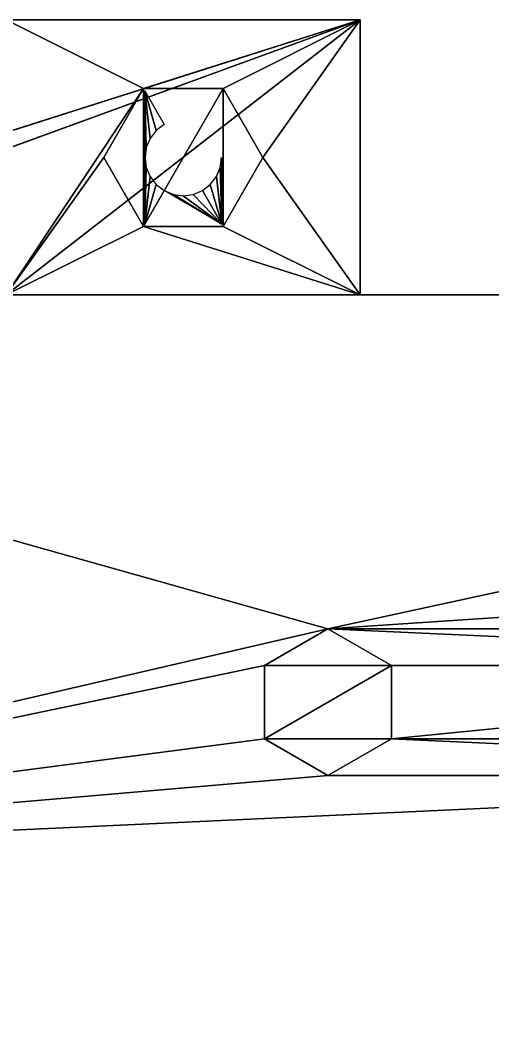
# Model space of a CAD drawing. Extents: x 0 to 36814, y -3929 to 172.
# Drawn here: x 36657.13 to 36675.66, y -3548.96 to -3509.81 of the extents above; entities that cross this region are included whole.
import ezdxf

# ---------------------------------------------------------------- set-up
doc = ezdxf.new("R2010")
doc.units = 0
doc.header["$LTSCALE"] = 25.4
doc.layers.get('0').update_dxf_attribs({"color": 13, "linetype": 'CONTINUOUS'})

# ---------------------------------------------------------------- blocks, each defined once
blk = doc.blocks.new('CVD_PLA_BASE_STL')
at = {"color": 0}
for p, q in [((36669.213, 639.342, 3684.782), (36666.721, 639.342, 3686.219)), ((36666.721, 639.342, 3686.219), (36666.721, 639.342, 3689.098)), ((36666.721, 639.342, 3689.098), (36669.213, 639.342, 3690.536)), ((36666.721, 639.342, 3689.098), (36669.213, 639.342, 3690.536)), ((36666.721, 639.342, 3689.098), (36666.721, 636.842, 3689.098)), ((36666.721, 639.342, 3689.098), (36666.721, 636.842, 3689.098)), ((36666.721, 639.342, 3686.219), (36666.721, 639.342, 3689.098)), ((36666.721, 639.342, 3686.219), (36666.721, 636.842, 3686.219)), ((36669.213, 639.342, 3684.782), (36666.721, 639.342, 3686.219)), ((36666.721, 639.342, 3686.219), (36666.721, 636.842, 3686.219)), ((36669.213, 639.342, 3690.536), (36671.705, 639.342, 3689.098)), ((36671.705, 639.342, 3686.219), (36669.213, 639.342, 3684.782)), ((36669.213, 636.842, 3690.536), (36669.213, 639.342, 3690.536)), ((36669.213, 639.342, 3684.782), (36669.213, 636.842, 3684.782)), ((36671.705, 639.342, 3686.219), (36669.213, 639.342, 3684.782)), ((36669.213, 639.342, 3684.782), (36669.213, 636.842, 3684.782)), ((36669.213, 639.342, 3690.536), (36671.705, 639.342, 3689.098)), ((36669.213, 636.842, 3690.536), (36669.213, 639.342, 3690.536)), ((36671.705, 639.342, 3689.098), (36671.705, 639.342, 3686.219)), ((36671.705, 639.342, 3686.219), (36671.705, 636.842, 3686.219)), ((36671.705, 639.342, 3686.219), (36671.705, 636.842, 3686.219)), ((36671.705, 639.342, 3689.098), (36671.705, 639.342, 3686.219)), ((36671.705, 639.342, 3689.098), (36671.705, 636.842, 3689.098)), ((36671.705, 639.342, 3689.098), (36671.705, 636.842, 3689.098)), ((36622.633, 636.842, 3671.685), (36729.613, 632.813, 3671.685)), ((36622.633, 636.842, 3671.685), (36729.613, 632.813, 3671.685)), ((36622.633, 636.842, 3671.685), (36729.613, 636.842, 3671.685)), ((36622.633, 636.842, 3671.685), (36729.613, 636.842, 3671.685)), ((36669.213, 636.842, 3690.536), (36666.721, 636.842, 3689.098)), ((36666.721, 636.842, 3689.098), (36666.721, 636.842, 3686.219)), ((36666.721, 636.842, 3686.219), (36669.213, 636.842, 3684.782)), ((36669.213, 636.842, 3690.536), (36666.721, 636.842, 3689.098)), ((36666.721, 636.842, 3689.098), (36666.721, 636.842, 3686.219)), ((36666.721, 636.842, 3686.219), (36669.213, 636.842, 3684.782)), ((36669.213, 636.842, 3684.782), (36671.705, 636.842, 3686.219)), ((36671.705, 636.842, 3689.098), (36669.213, 636.842, 3690.536)), ((36671.705, 636.842, 3689.098), (36669.213, 636.842, 3690.536)), ((36669.213, 636.842, 3684.782), (36671.705, 636.842, 3686.219)), ((36671.705, 636.842, 3686.219), (36671.705, 636.842, 3689.098)), ((36671.705, 636.842, 3686.219), (36671.705, 636.842, 3689.098)), ((36622.633, 632.813, 3671.685), (36729.613, 632.813, 3671.685)), ((36622.633, 632.813, 3671.685), (36729.613, 632.813, 3671.685))]:
    blk.add_line(p, q, dxfattribs=at)
mesh = blk.add_polyface(dxfattribs=at)
corners = [(36666.721, 639.342, 3686.219), (36671.705, 639.342, 3686.219), (36669.213, 639.342, 3684.782), (36666.721, 639.342, 3689.098), (36671.705, 639.342, 3689.098), (36669.213, 639.342, 3690.536)]
mesh.append_faces([[corners[k] for k in face] for face in [(0, 1, 2), (4, 3, 5)]], dxfattribs={"vtx0": -1, "color": 0})
mesh.append_faces([[corners[k] for k in face] for face in [(1, 3, 4)]], dxfattribs={"vtx0": -1, "vtx1": -1, "color": 0})
mesh.append_faces([[corners[k] for k in face] for face in [(1, 0, 3)]], dxfattribs={"vtx0": -1, "vtx2": -1, "color": 0})
mesh = blk.add_polyface(dxfattribs=at)
corners = [(36669.213, 636.842, 3690.536), (36666.721, 639.342, 3689.098), (36666.721, 636.842, 3689.098), (36669.213, 639.342, 3690.536)]
mesh.append_faces([[corners[k] for k in face] for face in [(0, 1, 2), (1, 0, 3)]], dxfattribs={"vtx0": -1, "color": 0})
mesh = blk.add_polyface(dxfattribs=at)
corners = [(36666.721, 639.342, 3689.098), (36666.721, 636.842, 3686.219), (36666.721, 636.842, 3689.098), (36666.721, 639.342, 3686.219)]
mesh.append_faces([[corners[k] for k in face] for face in [(0, 1, 2), (1, 0, 3)]], dxfattribs={"vtx0": -1, "color": 0})
mesh = blk.add_polyface(dxfattribs=at)
corners = [(36666.721, 639.342, 3686.219), (36669.213, 636.842, 3684.782), (36666.721, 636.842, 3686.219), (36669.213, 639.342, 3684.782)]
mesh.append_faces([[corners[k] for k in face] for face in [(0, 1, 2), (1, 0, 3)]], dxfattribs={"vtx0": -1, "color": 0})
mesh = blk.add_polyface(dxfattribs=at)
corners = [(36671.705, 639.342, 3686.219), (36669.213, 636.842, 3684.782), (36669.213, 639.342, 3684.782), (36671.705, 636.842, 3686.219)]
mesh.append_faces([[corners[k] for k in face] for face in [(0, 1, 2), (1, 0, 3)]], dxfattribs={"vtx0": -1, "color": 0})
mesh = blk.add_polyface(dxfattribs=at)
corners = [(36671.705, 636.842, 3689.098), (36669.213, 639.342, 3690.536), (36669.213, 636.842, 3690.536), (36671.705, 639.342, 3689.098)]
mesh.append_faces([[corners[k] for k in face] for face in [(0, 1, 2), (1, 0, 3)]], dxfattribs={"vtx0": -1, "color": 0})
mesh = blk.add_polyface(dxfattribs=at)
corners = [(36671.705, 639.342, 3686.219), (36671.705, 636.842, 3689.098), (36671.705, 636.842, 3686.219), (36671.705, 639.342, 3689.098)]
mesh.append_faces([[corners[k] for k in face] for face in [(0, 1, 2), (1, 0, 3)]], dxfattribs={"vtx0": -1, "color": 0})
mesh = blk.add_polyface(dxfattribs=at)
corners = [(36729.613, 632.813, 3671.685), (36622.633, 632.813, 3671.685), (36622.633, 636.842, 3671.685)]
mesh.append_faces([[corners[k] for k in face] for face in [(0, 1, 2)]], dxfattribs={"color": 0})
mesh = blk.add_polyface(dxfattribs=at)
corners = [(36729.613, 632.813, 3671.685), (36622.633, 636.842, 3671.685), (36729.613, 636.842, 3671.685)]
mesh.append_faces([[corners[k] for k in face] for face in [(0, 1, 2)]], dxfattribs={"color": 0})
mesh = blk.add_polyface(dxfattribs=at)
corners = [(36666.049, 636.842, 3791.597), (36683.701, 636.842, 3793.035), (36686.193, 636.842, 3791.597), (36668.541, 636.842, 3793.035), (36683.701, 636.842, 3795.914), (36668.541, 636.842, 3795.914), (36686.193, 636.842, 3797.351), (36666.049, 636.842, 3797.351), (36629.705, 636.842, 3796.753), (36663.557, 636.842, 3795.914), (36632.197, 636.842, 3798.19), (36706.34, 636.842, 3797.353), (36622.633, 636.842, 3671.685), (36669.213, 636.842, 3684.782), (36729.613, 636.842, 3671.685), (36629.705, 636.842, 3693.938), (36627.213, 636.842, 3695.375), (36622.633, 636.842, 3822.773), (36729.613, 636.842, 3680.75), (36703.176, 636.842, 3684.78), (36666.721, 636.842, 3686.219), (36666.721, 636.842, 3689.098), (36669.213, 636.842, 3690.536), (36703.176, 636.842, 3690.538), (36627.213, 636.842, 3698.254), (36629.705, 636.842, 3699.692), (36627.213, 636.842, 3798.19), (36665.652, 636.842, 3726.486), (36667.344, 636.842, 3723.561), (36684.441, 636.842, 3713.541), (36682.754, 636.842, 3716.466), (36684.441, 636.842, 3719.391), (36687.82, 636.842, 3719.391), (36667.344, 636.842, 3729.411), (36670.719, 636.842, 3729.411), (36667.344, 636.842, 3743.379), (36701.668, 636.842, 3729.411), (36705.047, 636.842, 3729.411), (36665.652, 636.842, 3746.304), (36667.344, 636.842, 3749.229), (36670.719, 636.842, 3749.229), (36684.504, 636.842, 3753.289), (36682.816, 636.842, 3756.214), (36684.504, 636.842, 3759.139), (36687.883, 636.842, 3759.139), (36706.34, 636.842, 3791.595), (36663.557, 636.842, 3793.035), (36627.213, 636.842, 3801.069), (36629.705, 636.842, 3802.506), (36705.668, 636.842, 3686.221), (36729.613, 636.842, 3822.773), (36705.668, 636.842, 3689.096), (36706.734, 636.842, 3726.486), (36705.047, 636.842, 3723.561), (36687.82, 636.842, 3713.541), (36632.197, 636.842, 3695.375), (36632.197, 636.842, 3698.254), (36689.508, 636.842, 3716.466), (36670.719, 636.842, 3723.561), (36701.668, 636.842, 3723.561), (36706.234, 636.842, 3746.304), (36704.797, 636.842, 3743.812), (36670.719, 636.842, 3743.379), (36701.918, 636.842, 3743.812), (36704.797, 636.842, 3748.796), (36687.883, 636.842, 3753.289), (36689.57, 636.842, 3756.214), (36708.832, 636.842, 3793.037), (36708.832, 636.842, 3795.912), (36632.197, 636.842, 3801.069), (36703.848, 636.842, 3793.037), (36688.685, 636.842, 3793.035), (36688.685, 636.842, 3795.914), (36703.848, 636.842, 3795.912), (36672.41, 636.842, 3746.304), (36700.48, 636.842, 3746.304), (36701.918, 636.842, 3748.796), (36672.41, 636.842, 3726.486), (36699.98, 636.842, 3726.486), (36700.684, 636.842, 3686.221), (36671.705, 636.842, 3686.219), (36671.705, 636.842, 3689.098), (36700.684, 636.842, 3689.096)]
mesh.append_faces([[corners[k] for k in face] for face in [(1, 3, 4), (4, 5, 6), (12, 13, 14), (15, 12, 16), (14, 13, 18), (13, 15, 20), (20, 15, 21), (21, 15, 22), (16, 17, 24), (24, 17, 25), (29, 28, 30), (30, 28, 31), (31, 28, 32), (27, 26, 33), (33, 26, 34), (36, 35, 37), (35, 26, 38), (38, 26, 39), (39, 26, 40), (41, 26, 42), (42, 26, 43), (43, 26, 44), (0, 8, 46), (46, 8, 9), (26, 17, 47), (47, 17, 48), (18, 49, 50), (49, 18, 19), (52, 23, 53), (54, 25, 29), (53, 58, 59), (60, 37, 61), (62, 37, 35), (61, 62, 63), (65, 40, 41), (67, 44, 45), (50, 48, 17), (70, 72, 73), (73, 72, 11), (74, 63, 62), (63, 74, 75), (75, 40, 76), (76, 40, 64), (77, 59, 58), (59, 77, 78), (78, 34, 36), (79, 81, 82), (82, 81, 23)]], dxfattribs={"vtx0": -1, "vtx1": -1, "color": 0})
mesh.append_faces([[corners[k] for k in face] for face in [(7, 10, 11), (13, 12, 15), (18, 13, 19), (22, 15, 23), (25, 17, 26), (25, 26, 27), (25, 28, 29), (34, 26, 35), (34, 35, 36), (40, 26, 41), (44, 8, 0), (44, 0, 45), (45, 0, 2), (50, 23, 52), (53, 23, 54), (54, 23, 15), (53, 32, 28), (50, 37, 60), (61, 37, 62), (50, 64, 65), (65, 64, 40), (50, 44, 67), (50, 11, 10), (11, 6, 7)]], dxfattribs={"vtx0": -1, "vtx1": -1, "vtx2": -1, "color": 0})
mesh.append_faces([[corners[k] for k in face] for face in [(0, 1, 2), (1, 0, 3), (4, 3, 5), (6, 5, 7), (8, 7, 9), (7, 8, 10), (16, 12, 17), (25, 27, 28), (44, 26, 8), (50, 49, 51), (50, 51, 23), (54, 15, 55), (54, 55, 56), (54, 56, 25), (53, 54, 57), (53, 57, 32), (53, 28, 58), (50, 52, 37), (50, 60, 64), (50, 65, 66), (50, 66, 44), (50, 67, 68), (50, 68, 11), (50, 10, 69), (50, 69, 48), (2, 70, 45), (70, 2, 71), (70, 71, 72), (11, 72, 6), (75, 74, 40), (78, 77, 34), (13, 79, 19), (79, 13, 80), (79, 80, 81), (23, 81, 22)]], dxfattribs={"vtx0": -1, "vtx2": -1, "color": 0})
mesh = blk.add_polyface(dxfattribs=at)
corners = [(36729.613, 632.813, 3822.773), (36622.633, 632.813, 3671.685), (36729.613, 632.813, 3671.685), (36622.633, 632.813, 3822.773)]
mesh.append_faces([[corners[k] for k in face] for face in [(0, 1, 2), (1, 0, 3)]], dxfattribs={"vtx0": -1, "color": 0})
blk = doc.blocks.new('CVD_PLA_MA01_STL')
at = {"color": 0}
for p, q in [((36710.121, 661.097, 3682.265), (36662.27, 661.097, 3682.265)), ((36662.27, 661.097, 3682.265), (36708.723, 660.434, 3682.265)), ((36662.27, 661.097, 3682.265), (36708.723, 660.434, 3682.265)), ((36710.121, 661.097, 3682.265), (36662.27, 661.097, 3682.265)), ((36676.156, 661.097, 3693.052), (36710.121, 661.097, 3682.265)), ((36676.156, 661.097, 3693.052), (36710.121, 661.097, 3682.265)), ((36676.156, 661.097, 3694.639), (36710.121, 661.097, 3682.265)), ((36676.156, 661.097, 3694.639), (36710.121, 661.097, 3682.265)), ((36696.23, 661.097, 3693.052), (36710.121, 661.097, 3682.265)), ((36696.23, 661.097, 3693.052), (36710.121, 661.097, 3682.265)), ((36696.23, 661.097, 3693.052), (36710.121, 661.097, 3693.052)), ((36710.121, 661.097, 3693.052), (36696.23, 636.842, 3693.052)), ((36710.121, 661.097, 3693.052), (36696.23, 636.842, 3693.052)), ((36696.23, 661.097, 3693.052), (36710.121, 661.097, 3693.052)), ((36708.723, 637.383, 3682.265), (36710.121, 661.097, 3682.265)), ((36708.723, 637.383, 3682.265), (36710.121, 661.097, 3682.265)), ((36708.723, 660.378, 3682.265), (36710.121, 661.097, 3682.265)), ((36708.723, 660.378, 3682.265), (36710.121, 661.097, 3682.265)), ((36708.723, 660.434, 3682.265), (36710.121, 661.097, 3682.265)), ((36708.723, 660.434, 3682.265), (36710.121, 661.097, 3682.265)), ((36710.121, 661.097, 3693.052), (36710.121, 661.097, 3682.265)), ((36710.121, 661.097, 3682.265), (36710.121, 636.842, 3682.265)), ((36710.121, 636.842, 3682.265), (36710.121, 661.097, 3693.052)), ((36710.121, 661.097, 3693.052), (36710.121, 636.842, 3693.052)), ((36710.121, 636.842, 3682.265), (36710.121, 661.097, 3693.052)), ((36710.121, 661.097, 3682.265), (36710.121, 636.842, 3682.265)), ((36710.121, 661.097, 3693.052), (36710.121, 661.097, 3682.265)), ((36710.121, 661.097, 3693.052), (36710.121, 636.842, 3693.052)), ((36708.723, 660.434, 3682.265), (36696.23, 660.434, 3682.265)), ((36696.23, 660.378, 3682.265), (36708.723, 637.383, 3682.265)), ((36696.23, 660.378, 3682.265), (36708.723, 637.383, 3682.265)), ((36696.23, 660.378, 3682.265), (36708.723, 660.378, 3682.265)), ((36708.723, 660.378, 3682.265), (36708.723, 660.434, 3682.265)), ((36708.723, 660.378, 3682.265), (36708.723, 637.383, 3682.265)), ((36708.723, 660.378, 3682.265), (36708.723, 637.383, 3682.265)), ((36701.613, 639.828, 3690.363), (36700.055, 639.828, 3687.659)), ((36700.055, 639.828, 3687.659), (36701.613, 639.828, 3684.954)), ((36700.055, 636.828, 3687.659), (36701.613, 639.828, 3690.363)), ((36700.055, 636.828, 3687.659), (36701.613, 639.828, 3690.363)), ((36700.055, 636.828, 3687.659), (36700.055, 639.828, 3687.659)), ((36701.613, 639.828, 3690.363), (36700.055, 639.828, 3687.659)), ((36701.613, 636.828, 3684.954), (36700.055, 639.828, 3687.659)), ((36700.055, 636.828, 3687.659), (36700.055, 639.828, 3687.659)), ((36701.613, 636.828, 3684.954), (36700.055, 639.828, 3687.659)), ((36700.055, 639.828, 3687.659), (36701.613, 639.828, 3684.954)), ((36701.613, 639.828, 3684.954), (36701.613, 639.828, 3690.363)), ((36701.613, 639.828, 3684.954), (36701.613, 639.828, 3690.363)), ((36701.613, 639.828, 3684.954), (36704.738, 639.828, 3684.954)), ((36704.738, 639.828, 3684.954), (36701.613, 639.828, 3690.363)), ((36704.738, 639.828, 3684.954), (36701.613, 639.828, 3690.363)), ((36704.738, 639.828, 3690.363), (36701.613, 639.828, 3690.363)), ((36704.738, 639.828, 3684.954), (36701.613, 636.828, 3684.954)), ((36704.738, 639.828, 3684.954), (36701.613, 636.828, 3684.954)), ((36701.613, 639.828, 3684.954), (36704.738, 639.828, 3684.954)), ((36701.613, 639.828, 3684.954), (36701.613, 636.828, 3684.954)), ((36701.613, 639.828, 3690.363), (36704.738, 636.828, 3690.363)), ((36701.613, 636.828, 3690.363), (36701.613, 639.828, 3690.363)), ((36701.613, 639.828, 3690.363), (36704.738, 636.828, 3690.363)), ((36704.738, 639.828, 3690.363), (36701.613, 639.828, 3690.363)), ((36701.613, 636.828, 3690.363), (36701.613, 639.828, 3690.363)), ((36701.613, 639.828, 3684.954), (36701.613, 636.828, 3684.954)), ((36704.738, 639.828, 3684.954), (36704.738, 639.828, 3690.363)), ((36704.738, 639.828, 3684.954), (36704.738, 639.828, 3690.363)), ((36704.738, 639.828, 3684.954), (36706.297, 639.828, 3687.659)), ((36706.297, 639.828, 3687.659), (36704.738, 639.828, 3690.363)), ((36704.738, 636.828, 3684.954), (36704.738, 639.828, 3684.954)), ((36704.738, 639.828, 3684.954), (36706.297, 636.828, 3687.659)), ((36704.738, 639.828, 3684.954), (36706.297, 639.828, 3687.659)), ((36704.738, 639.828, 3684.954), (36706.297, 636.828, 3687.659)), ((36704.738, 636.828, 3684.954), (36704.738, 639.828, 3684.954)), ((36706.297, 639.828, 3687.659), (36704.738, 636.828, 3690.363)), ((36704.738, 636.828, 3690.363), (36704.738, 639.828, 3690.363)), ((36706.297, 639.828, 3687.659), (36704.738, 639.828, 3690.363)), ((36706.297, 639.828, 3687.659), (36704.738, 636.828, 3690.363)), ((36704.738, 636.828, 3690.363), (36704.738, 639.828, 3690.363)), ((36706.297, 636.828, 3687.659), (36706.297, 639.828, 3687.659)), ((36706.297, 636.828, 3687.659), (36706.297, 639.828, 3687.659)), ((36696.23, 637.385, 3682.265), (36708.723, 637.383, 3682.265)), ((36696.23, 637.385, 3682.265), (36710.121, 636.842, 3682.265)), ((36696.23, 637.385, 3682.265), (36710.121, 636.842, 3682.265)), ((36696.23, 637.385, 3682.265), (36708.723, 637.383, 3682.265)), ((36708.723, 637.383, 3682.265), (36710.121, 636.842, 3682.265)), ((36708.723, 637.383, 3682.265), (36710.121, 636.842, 3682.265)), ((36710.121, 636.842, 3682.265), (36696.23, 636.842, 3682.265)), ((36696.23, 636.842, 3693.052), (36710.121, 636.842, 3693.052)), ((36701.613, 636.828, 3684.954), (36696.23, 636.842, 3693.052)), ((36696.23, 636.842, 3682.265), (36701.613, 636.828, 3684.954)), ((36696.23, 636.842, 3682.265), (36701.613, 636.828, 3684.954)), ((36710.121, 636.842, 3682.265), (36696.23, 636.842, 3682.265)), ((36700.055, 636.828, 3687.659), (36696.23, 636.842, 3693.052)), ((36701.613, 636.828, 3684.954), (36696.23, 636.842, 3693.052)), ((36696.23, 636.842, 3693.052), (36710.121, 636.842, 3693.052)), ((36696.23, 636.842, 3693.052), (36701.613, 636.828, 3690.363)), ((36696.23, 636.842, 3693.052), (36701.613, 636.828, 3690.363)), ((36700.055, 636.828, 3687.659), (36696.23, 636.842, 3693.052)), ((36701.613, 636.828, 3690.363), (36700.055, 636.828, 3687.659)), ((36700.055, 636.828, 3687.659), (36701.613, 636.828, 3684.954)), ((36700.055, 636.828, 3687.659), (36701.613, 636.828, 3684.954)), ((36701.613, 636.828, 3690.363), (36700.055, 636.828, 3687.659)), ((36710.121, 636.842, 3682.265), (36701.613, 636.828, 3684.954)), ((36710.121, 636.842, 3682.265), (36701.613, 636.828, 3684.954)), ((36701.613, 636.828, 3690.363), (36710.121, 636.842, 3693.052)), ((36701.613, 636.828, 3690.363), (36710.121, 636.842, 3693.052)), ((36701.613, 636.828, 3684.954), (36704.738, 636.828, 3684.954)), ((36704.738, 636.828, 3690.363), (36701.613, 636.828, 3690.363)), ((36701.613, 636.828, 3684.954), (36704.738, 636.828, 3684.954)), ((36704.738, 636.828, 3690.363), (36701.613, 636.828, 3690.363)), ((36702.117, 636.828, 3688.719), (36701.664, 636.842, 3690.275)), ((36701.664, 636.842, 3690.275), (36701.875, 636.828, 3688.409)), ((36701.727, 636.828, 3687.27), (36701.664, 636.842, 3685.042)), ((36701.664, 636.842, 3685.042), (36701.875, 636.828, 3686.909)), ((36702.117, 636.828, 3686.598), (36701.664, 636.842, 3685.042)), ((36701.664, 636.842, 3685.042), (36702.426, 636.828, 3686.36)), ((36701.664, 636.842, 3685.042), (36701.875, 636.828, 3686.909)), ((36702.117, 636.828, 3686.598), (36701.664, 636.842, 3685.042)), ((36701.676, 636.828, 3687.659), (36701.664, 636.842, 3685.042)), ((36701.727, 636.828, 3687.27), (36701.664, 636.842, 3685.042)), ((36702.426, 636.828, 3688.958), (36701.664, 636.842, 3690.275)), ((36702.117, 636.828, 3688.719), (36701.664, 636.842, 3690.275)), ((36701.664, 636.842, 3690.275), (36701.875, 636.828, 3688.409)), ((36701.664, 636.842, 3690.275), (36701.727, 636.828, 3688.047)), ((36701.664, 636.842, 3690.275), (36701.727, 636.828, 3688.047)), ((36701.664, 636.842, 3690.275), (36701.676, 636.828, 3687.659)), ((36701.727, 636.828, 3687.27), (36701.676, 636.828, 3687.659)), ((36701.676, 636.828, 3687.659), (36701.727, 636.828, 3688.047)), ((36701.875, 636.828, 3686.909), (36701.727, 636.828, 3687.27)), ((36701.727, 636.828, 3688.047), (36701.875, 636.828, 3688.409)), ((36701.875, 636.828, 3688.409), (36702.117, 636.828, 3688.719)), ((36702.117, 636.828, 3686.598), (36701.875, 636.828, 3686.909)), ((36702.426, 636.828, 3686.36), (36702.117, 636.828, 3686.598)), ((36702.117, 636.828, 3688.719), (36702.426, 636.828, 3688.958)), ((36704.687, 636.842, 3690.275), (36702.426, 636.828, 3688.958)), ((36702.426, 636.828, 3688.958), (36702.789, 636.828, 3689.107)), ((36704.687, 636.842, 3690.275), (36702.789, 636.828, 3689.107)), ((36704.687, 636.842, 3690.275), (36702.789, 636.828, 3689.107)), ((36702.789, 636.828, 3689.107), (36703.176, 636.828, 3689.158)), ((36703.176, 636.828, 3689.158), (36704.687, 636.842, 3690.275)), ((36703.176, 636.828, 3689.158), (36704.687, 636.842, 3690.275)), ((36703.176, 636.828, 3689.158), (36703.562, 636.828, 3689.107)), ((36704.687, 636.842, 3690.275), (36703.562, 636.828, 3689.107)), ((36704.687, 636.842, 3690.275), (36703.562, 636.828, 3689.107)), ((36703.562, 636.828, 3689.107), (36703.926, 636.828, 3688.958)), ((36703.926, 636.828, 3688.958), (36704.687, 636.842, 3690.275)), ((36703.926, 636.828, 3688.958), (36704.687, 636.842, 3690.275)), ((36703.926, 636.828, 3688.958), (36704.238, 636.828, 3688.719)), ((36704.238, 636.828, 3688.719), (36704.687, 636.842, 3690.275)), ((36704.238, 636.828, 3688.719), (36704.687, 636.842, 3690.275)), ((36704.238, 636.828, 3688.719), (36704.477, 636.828, 3688.409)), ((36704.477, 636.828, 3688.409), (36704.687, 636.842, 3690.275)), ((36704.477, 636.828, 3688.409), (36704.687, 636.842, 3690.275)), ((36704.477, 636.828, 3688.409), (36704.625, 636.828, 3688.047)), ((36704.687, 636.842, 3690.275), (36704.625, 636.828, 3688.047)), ((36704.687, 636.842, 3690.275), (36704.625, 636.828, 3688.047)), ((36704.625, 636.828, 3688.047), (36704.676, 636.828, 3687.659)), ((36704.676, 636.828, 3687.659), (36704.687, 636.842, 3690.275)), ((36710.121, 636.842, 3682.265), (36704.738, 636.828, 3684.954)), ((36710.121, 636.842, 3682.265), (36704.738, 636.828, 3684.954)), ((36704.738, 636.828, 3690.363), (36710.121, 636.842, 3693.052)), ((36704.738, 636.828, 3690.363), (36710.121, 636.842, 3693.052)), ((36704.738, 636.828, 3684.954), (36706.297, 636.828, 3687.659)), ((36706.297, 636.828, 3687.659), (36704.738, 636.828, 3690.363)), ((36704.738, 636.828, 3684.954), (36706.297, 636.828, 3687.659)), ((36706.297, 636.828, 3687.659), (36704.738, 636.828, 3690.363)), ((36710.121, 636.842, 3682.265), (36706.297, 636.828, 3687.659)), ((36706.297, 636.828, 3687.659), (36710.121, 636.842, 3693.052)), ((36706.297, 636.828, 3687.659), (36710.121, 636.842, 3693.052)), ((36710.121, 636.842, 3682.265), (36706.297, 636.828, 3687.659)), ((36710.121, 636.842, 3693.052), (36710.121, 636.842, 3682.265)), ((36710.121, 636.842, 3693.052), (36710.121, 636.842, 3682.265))]:
    blk.add_line(p, q, dxfattribs=at)
mesh = blk.add_polyface(dxfattribs=at)
corners = [(36676.156, 661.097, 3693.052), (36710.121, 661.097, 3682.265), (36662.27, 661.097, 3682.265)]
mesh.append_faces([[corners[k] for k in face] for face in [(0, 1, 2)]], dxfattribs={"color": 0})
mesh = blk.add_polyface(dxfattribs=at)
corners = [(36708.723, 660.434, 3682.265), (36696.23, 660.434, 3682.265), (36662.27, 661.097, 3682.265)]
mesh.append_faces([[corners[k] for k in face] for face in [(0, 1, 2)]], dxfattribs={"color": 0})
mesh = blk.add_polyface(dxfattribs=at)
corners = [(36710.121, 661.097, 3682.265), (36708.723, 660.434, 3682.265), (36662.27, 661.097, 3682.265)]
mesh.append_faces([[corners[k] for k in face] for face in [(0, 1, 2)]], dxfattribs={"color": 0})
mesh = blk.add_polyface(dxfattribs=at)
corners = [(36676.156, 661.097, 3694.639), (36710.121, 661.097, 3682.265), (36676.156, 661.097, 3693.052)]
mesh.append_faces([[corners[k] for k in face] for face in [(0, 1, 2)]], dxfattribs={"color": 0})
mesh = blk.add_polyface(dxfattribs=at)
corners = [(36676.156, 661.097, 3694.639), (36696.23, 661.097, 3693.052), (36710.121, 661.097, 3682.265)]
mesh.append_faces([[corners[k] for k in face] for face in [(0, 1, 2)]], dxfattribs={"color": 0})
mesh = blk.add_polyface(dxfattribs=at)
corners = [(36710.121, 661.097, 3693.052), (36710.121, 661.097, 3682.265), (36696.23, 661.097, 3693.052)]
mesh.append_faces([[corners[k] for k in face] for face in [(0, 1, 2)]], dxfattribs={"color": 0})
mesh = blk.add_polyface(dxfattribs=at)
corners = [(36710.121, 661.097, 3693.052), (36696.23, 636.842, 3693.052), (36710.121, 636.842, 3693.052)]
mesh.append_faces([[corners[k] for k in face] for face in [(0, 1, 2)]], dxfattribs={"color": 0})
mesh = blk.add_polyface(dxfattribs=at)
corners = [(36710.121, 661.097, 3693.052), (36696.23, 661.097, 3693.052), (36696.23, 636.842, 3693.052)]
mesh.append_faces([[corners[k] for k in face] for face in [(0, 1, 2)]], dxfattribs={"color": 0})
mesh = blk.add_polyface(dxfattribs=at)
corners = [(36710.121, 636.842, 3682.265), (36708.723, 637.383, 3682.265), (36710.121, 661.097, 3682.265)]
mesh.append_faces([[corners[k] for k in face] for face in [(0, 1, 2)]], dxfattribs={"color": 0})
mesh = blk.add_polyface(dxfattribs=at)
corners = [(36710.121, 661.097, 3682.265), (36708.723, 637.383, 3682.265), (36708.723, 660.378, 3682.265)]
mesh.append_faces([[corners[k] for k in face] for face in [(0, 1, 2)]], dxfattribs={"color": 0})
mesh = blk.add_polyface(dxfattribs=at)
corners = [(36710.121, 661.097, 3682.265), (36708.723, 660.378, 3682.265), (36708.723, 660.434, 3682.265)]
mesh.append_faces([[corners[k] for k in face] for face in [(0, 1, 2)]], dxfattribs={"color": 0})
mesh = blk.add_polyface(dxfattribs=at)
corners = [(36710.121, 661.097, 3693.052), (36710.121, 636.842, 3693.052), (36710.121, 636.842, 3682.265)]
mesh.append_faces([[corners[k] for k in face] for face in [(0, 1, 2)]], dxfattribs={"color": 0})
mesh = blk.add_polyface(dxfattribs=at)
corners = [(36710.121, 661.097, 3693.052), (36710.121, 636.842, 3682.265), (36710.121, 661.097, 3682.265)]
mesh.append_faces([[corners[k] for k in face] for face in [(0, 1, 2)]], dxfattribs={"color": 0})
mesh = blk.add_polyface(dxfattribs=at)
corners = [(36708.723, 637.383, 3682.265), (36696.23, 637.385, 3682.265), (36696.23, 660.378, 3682.265)]
mesh.append_faces([[corners[k] for k in face] for face in [(0, 1, 2)]], dxfattribs={"color": 0})
mesh = blk.add_polyface(dxfattribs=at)
corners = [(36708.723, 637.383, 3682.265), (36696.23, 660.378, 3682.265), (36708.723, 660.378, 3682.265)]
mesh.append_faces([[corners[k] for k in face] for face in [(0, 1, 2)]], dxfattribs={"color": 0})
mesh = blk.add_polyface(dxfattribs=at)
corners = [(36701.613, 639.828, 3690.363), (36700.055, 639.828, 3687.659), (36701.613, 639.828, 3684.954)]
mesh.append_faces([[corners[k] for k in face] for face in [(0, 1, 2)]], dxfattribs={"color": 0})
mesh = blk.add_polyface(dxfattribs=at)
corners = [(36701.613, 639.828, 3690.363), (36701.613, 636.828, 3690.363), (36700.055, 636.828, 3687.659)]
mesh.append_faces([[corners[k] for k in face] for face in [(0, 1, 2)]], dxfattribs={"color": 0})
mesh = blk.add_polyface(dxfattribs=at)
corners = [(36701.613, 639.828, 3690.363), (36700.055, 636.828, 3687.659), (36700.055, 639.828, 3687.659)]
mesh.append_faces([[corners[k] for k in face] for face in [(0, 1, 2)]], dxfattribs={"color": 0})
mesh = blk.add_polyface(dxfattribs=at)
corners = [(36700.055, 639.828, 3687.659), (36700.055, 636.828, 3687.659), (36701.613, 636.828, 3684.954)]
mesh.append_faces([[corners[k] for k in face] for face in [(0, 1, 2)]], dxfattribs={"color": 0})
mesh = blk.add_polyface(dxfattribs=at)
corners = [(36700.055, 639.828, 3687.659), (36701.613, 636.828, 3684.954), (36701.613, 639.828, 3684.954)]
mesh.append_faces([[corners[k] for k in face] for face in [(0, 1, 2)]], dxfattribs={"color": 0})
mesh = blk.add_polyface(dxfattribs=at)
corners = [(36701.613, 639.828, 3690.363), (36701.613, 639.828, 3684.954), (36704.738, 639.828, 3684.954)]
mesh.append_faces([[corners[k] for k in face] for face in [(0, 1, 2)]], dxfattribs={"color": 0})
mesh = blk.add_polyface(dxfattribs=at)
corners = [(36701.613, 639.828, 3690.363), (36704.738, 639.828, 3684.954), (36704.738, 639.828, 3690.363)]
mesh.append_faces([[corners[k] for k in face] for face in [(0, 1, 2)]], dxfattribs={"color": 0})
mesh = blk.add_polyface(dxfattribs=at)
corners = [(36704.738, 639.828, 3684.954), (36701.613, 636.828, 3684.954), (36704.738, 636.828, 3684.954)]
mesh.append_faces([[corners[k] for k in face] for face in [(0, 1, 2)]], dxfattribs={"color": 0})
mesh = blk.add_polyface(dxfattribs=at)
corners = [(36704.738, 639.828, 3684.954), (36701.613, 639.828, 3684.954), (36701.613, 636.828, 3684.954)]
mesh.append_faces([[corners[k] for k in face] for face in [(0, 1, 2)]], dxfattribs={"color": 0})
mesh = blk.add_polyface(dxfattribs=at)
corners = [(36704.738, 636.828, 3690.363), (36701.613, 636.828, 3690.363), (36701.613, 639.828, 3690.363)]
mesh.append_faces([[corners[k] for k in face] for face in [(0, 1, 2)]], dxfattribs={"color": 0})
mesh = blk.add_polyface(dxfattribs=at)
corners = [(36704.738, 636.828, 3690.363), (36701.613, 639.828, 3690.363), (36704.738, 639.828, 3690.363)]
mesh.append_faces([[corners[k] for k in face] for face in [(0, 1, 2)]], dxfattribs={"color": 0})
mesh = blk.add_polyface(dxfattribs=at)
corners = [(36704.738, 639.828, 3690.363), (36704.738, 639.828, 3684.954), (36706.297, 639.828, 3687.659)]
mesh.append_faces([[corners[k] for k in face] for face in [(0, 1, 2)]], dxfattribs={"color": 0})
mesh = blk.add_polyface(dxfattribs=at)
corners = [(36704.738, 639.828, 3684.954), (36706.297, 636.828, 3687.659), (36706.297, 639.828, 3687.659)]
mesh.append_faces([[corners[k] for k in face] for face in [(0, 1, 2)]], dxfattribs={"color": 0})
mesh = blk.add_polyface(dxfattribs=at)
corners = [(36704.738, 639.828, 3684.954), (36704.738, 636.828, 3684.954), (36706.297, 636.828, 3687.659)]
mesh.append_faces([[corners[k] for k in face] for face in [(0, 1, 2)]], dxfattribs={"color": 0})
mesh = blk.add_polyface(dxfattribs=at)
corners = [(36706.297, 639.828, 3687.659), (36704.738, 636.828, 3690.363), (36704.738, 639.828, 3690.363)]
mesh.append_faces([[corners[k] for k in face] for face in [(0, 1, 2)]], dxfattribs={"color": 0})
mesh = blk.add_polyface(dxfattribs=at)
corners = [(36706.297, 639.828, 3687.659), (36706.297, 636.828, 3687.659), (36704.738, 636.828, 3690.363)]
mesh.append_faces([[corners[k] for k in face] for face in [(0, 1, 2)]], dxfattribs={"color": 0})
mesh = blk.add_polyface(dxfattribs=at)
corners = [(36710.121, 636.842, 3682.265), (36696.23, 636.842, 3682.265), (36696.23, 637.385, 3682.265)]
mesh.append_faces([[corners[k] for k in face] for face in [(0, 1, 2)]], dxfattribs={"color": 0})
mesh = blk.add_polyface(dxfattribs=at)
corners = [(36710.121, 636.842, 3682.265), (36696.23, 637.385, 3682.265), (36708.723, 637.383, 3682.265)]
mesh.append_faces([[corners[k] for k in face] for face in [(0, 1, 2)]], dxfattribs={"color": 0})
mesh = blk.add_polyface(dxfattribs=at)
corners = [(36696.23, 636.842, 3693.052), (36696.23, 636.842, 3682.265), (36701.613, 636.828, 3684.954)]
mesh.append_faces([[corners[k] for k in face] for face in [(0, 1, 2)]], dxfattribs={"color": 0})
mesh = blk.add_polyface(dxfattribs=at)
corners = [(36701.613, 636.828, 3684.954), (36696.23, 636.842, 3682.265), (36710.121, 636.842, 3682.265)]
mesh.append_faces([[corners[k] for k in face] for face in [(0, 1, 2)]], dxfattribs={"color": 0})
mesh = blk.add_polyface(dxfattribs=at)
corners = [(36696.23, 636.842, 3693.052), (36701.613, 636.828, 3684.954), (36700.055, 636.828, 3687.659)]
mesh.append_faces([[corners[k] for k in face] for face in [(0, 1, 2)]], dxfattribs={"color": 0})
mesh = blk.add_polyface(dxfattribs=at)
corners = [(36696.23, 636.842, 3693.052), (36701.613, 636.828, 3690.363), (36710.121, 636.842, 3693.052)]
mesh.append_faces([[corners[k] for k in face] for face in [(0, 1, 2)]], dxfattribs={"color": 0})
mesh = blk.add_polyface(dxfattribs=at)
corners = [(36696.23, 636.842, 3693.052), (36700.055, 636.828, 3687.659), (36701.613, 636.828, 3690.363)]
mesh.append_faces([[corners[k] for k in face] for face in [(0, 1, 2)]], dxfattribs={"color": 0})
mesh = blk.add_polyface(dxfattribs=at)
corners = [(36701.613, 636.828, 3684.954), (36710.121, 636.842, 3682.265), (36704.738, 636.828, 3684.954)]
mesh.append_faces([[corners[k] for k in face] for face in [(0, 1, 2)]], dxfattribs={"color": 0})
mesh = blk.add_polyface(dxfattribs=at)
corners = [(36710.121, 636.842, 3693.052), (36701.613, 636.828, 3690.363), (36704.738, 636.828, 3690.363)]
mesh.append_faces([[corners[k] for k in face] for face in [(0, 1, 2)]], dxfattribs={"color": 0})
mesh = blk.add_polyface(dxfattribs=at)
corners = [(36701.664, 636.842, 3690.275), (36701.875, 636.828, 3688.409), (36702.117, 636.828, 3688.719)]
mesh.append_faces([[corners[k] for k in face] for face in [(0, 1, 2)]], dxfattribs={"color": 0})
mesh = blk.add_polyface(dxfattribs=at)
corners = [(36701.727, 636.828, 3687.27), (36701.664, 636.842, 3685.042), (36701.875, 636.828, 3686.909)]
mesh.append_faces([[corners[k] for k in face] for face in [(0, 1, 2)]], dxfattribs={"color": 0})
mesh = blk.add_polyface(dxfattribs=at)
corners = [(36702.117, 636.828, 3686.598), (36701.664, 636.842, 3685.042), (36702.426, 636.828, 3686.36)]
mesh.append_faces([[corners[k] for k in face] for face in [(0, 1, 2)]], dxfattribs={"color": 0})
mesh = blk.add_polyface(dxfattribs=at)
corners = [(36701.875, 636.828, 3686.909), (36701.664, 636.842, 3685.042), (36702.117, 636.828, 3686.598)]
mesh.append_faces([[corners[k] for k in face] for face in [(0, 1, 2)]], dxfattribs={"color": 0})
mesh = blk.add_polyface(dxfattribs=at)
corners = [(36701.676, 636.828, 3687.659), (36701.664, 636.842, 3685.042), (36701.727, 636.828, 3687.27)]
mesh.append_faces([[corners[k] for k in face] for face in [(0, 1, 2)]], dxfattribs={"color": 0})
mesh = blk.add_polyface(dxfattribs=at)
corners = [(36701.664, 636.842, 3690.275), (36702.117, 636.828, 3688.719), (36702.426, 636.828, 3688.958)]
mesh.append_faces([[corners[k] for k in face] for face in [(0, 1, 2)]], dxfattribs={"color": 0})
mesh = blk.add_polyface(dxfattribs=at)
corners = [(36701.664, 636.842, 3690.275), (36701.727, 636.828, 3688.047), (36701.875, 636.828, 3688.409)]
mesh.append_faces([[corners[k] for k in face] for face in [(0, 1, 2)]], dxfattribs={"color": 0})
mesh = blk.add_polyface(dxfattribs=at)
corners = [(36701.664, 636.842, 3690.275), (36701.676, 636.828, 3687.659), (36701.727, 636.828, 3688.047)]
mesh.append_faces([[corners[k] for k in face] for face in [(0, 1, 2)]], dxfattribs={"color": 0})
mesh = blk.add_polyface(dxfattribs=at)
corners = [(36704.687, 636.842, 3690.275), (36702.426, 636.828, 3688.958), (36702.789, 636.828, 3689.107)]
mesh.append_faces([[corners[k] for k in face] for face in [(0, 1, 2)]], dxfattribs={"color": 0})
mesh = blk.add_polyface(dxfattribs=at)
corners = [(36704.687, 636.842, 3690.275), (36702.789, 636.828, 3689.107), (36703.176, 636.828, 3689.158)]
mesh.append_faces([[corners[k] for k in face] for face in [(0, 1, 2)]], dxfattribs={"color": 0})
mesh = blk.add_polyface(dxfattribs=at)
corners = [(36704.687, 636.842, 3690.275), (36703.176, 636.828, 3689.158), (36703.562, 636.828, 3689.107)]
mesh.append_faces([[corners[k] for k in face] for face in [(0, 1, 2)]], dxfattribs={"color": 0})
mesh = blk.add_polyface(dxfattribs=at)
corners = [(36704.687, 636.842, 3690.275), (36703.562, 636.828, 3689.107), (36703.926, 636.828, 3688.958)]
mesh.append_faces([[corners[k] for k in face] for face in [(0, 1, 2)]], dxfattribs={"color": 0})
mesh = blk.add_polyface(dxfattribs=at)
corners = [(36704.687, 636.842, 3690.275), (36703.926, 636.828, 3688.958), (36704.238, 636.828, 3688.719)]
mesh.append_faces([[corners[k] for k in face] for face in [(0, 1, 2)]], dxfattribs={"color": 0})
mesh = blk.add_polyface(dxfattribs=at)
corners = [(36704.687, 636.842, 3690.275), (36704.238, 636.828, 3688.719), (36704.477, 636.828, 3688.409)]
mesh.append_faces([[corners[k] for k in face] for face in [(0, 1, 2)]], dxfattribs={"color": 0})
mesh = blk.add_polyface(dxfattribs=at)
corners = [(36704.687, 636.842, 3690.275), (36704.477, 636.828, 3688.409), (36704.625, 636.828, 3688.047)]
mesh.append_faces([[corners[k] for k in face] for face in [(0, 1, 2)]], dxfattribs={"color": 0})
mesh = blk.add_polyface(dxfattribs=at)
corners = [(36704.687, 636.842, 3690.275), (36704.625, 636.828, 3688.047), (36704.676, 636.828, 3687.659)]
mesh.append_faces([[corners[k] for k in face] for face in [(0, 1, 2)]], dxfattribs={"color": 0})
mesh = blk.add_polyface(dxfattribs=at)
corners = [(36706.297, 636.828, 3687.659), (36704.738, 636.828, 3684.954), (36710.121, 636.842, 3682.265)]
mesh.append_faces([[corners[k] for k in face] for face in [(0, 1, 2)]], dxfattribs={"color": 0})
mesh = blk.add_polyface(dxfattribs=at)
corners = [(36710.121, 636.842, 3693.052), (36704.738, 636.828, 3690.363), (36706.297, 636.828, 3687.659)]
mesh.append_faces([[corners[k] for k in face] for face in [(0, 1, 2)]], dxfattribs={"color": 0})
mesh = blk.add_polyface(dxfattribs=at)
corners = [(36710.121, 636.842, 3693.052), (36706.297, 636.828, 3687.659), (36710.121, 636.842, 3682.265)]
mesh.append_faces([[corners[k] for k in face] for face in [(0, 1, 2)]], dxfattribs={"color": 0})

msp = doc.modelspace()

# ---------------------------------------------------------------- block references
at = {"color": 0, "extrusion": (0, -1, 4.83385e-11)}
msp.add_blockref('CVD_PLA_MA01_STL', (-39.638, -4.029, -172.454), dxfattribs=at)
at = {"color": 0, "extrusion": (0, -1, 3.15692e-13)}
msp.add_blockref('CVD_PLA_BASE_STL', (-0.001, 0, -151.088), dxfattribs=at)

doc.saveas('drawing.dxf')
